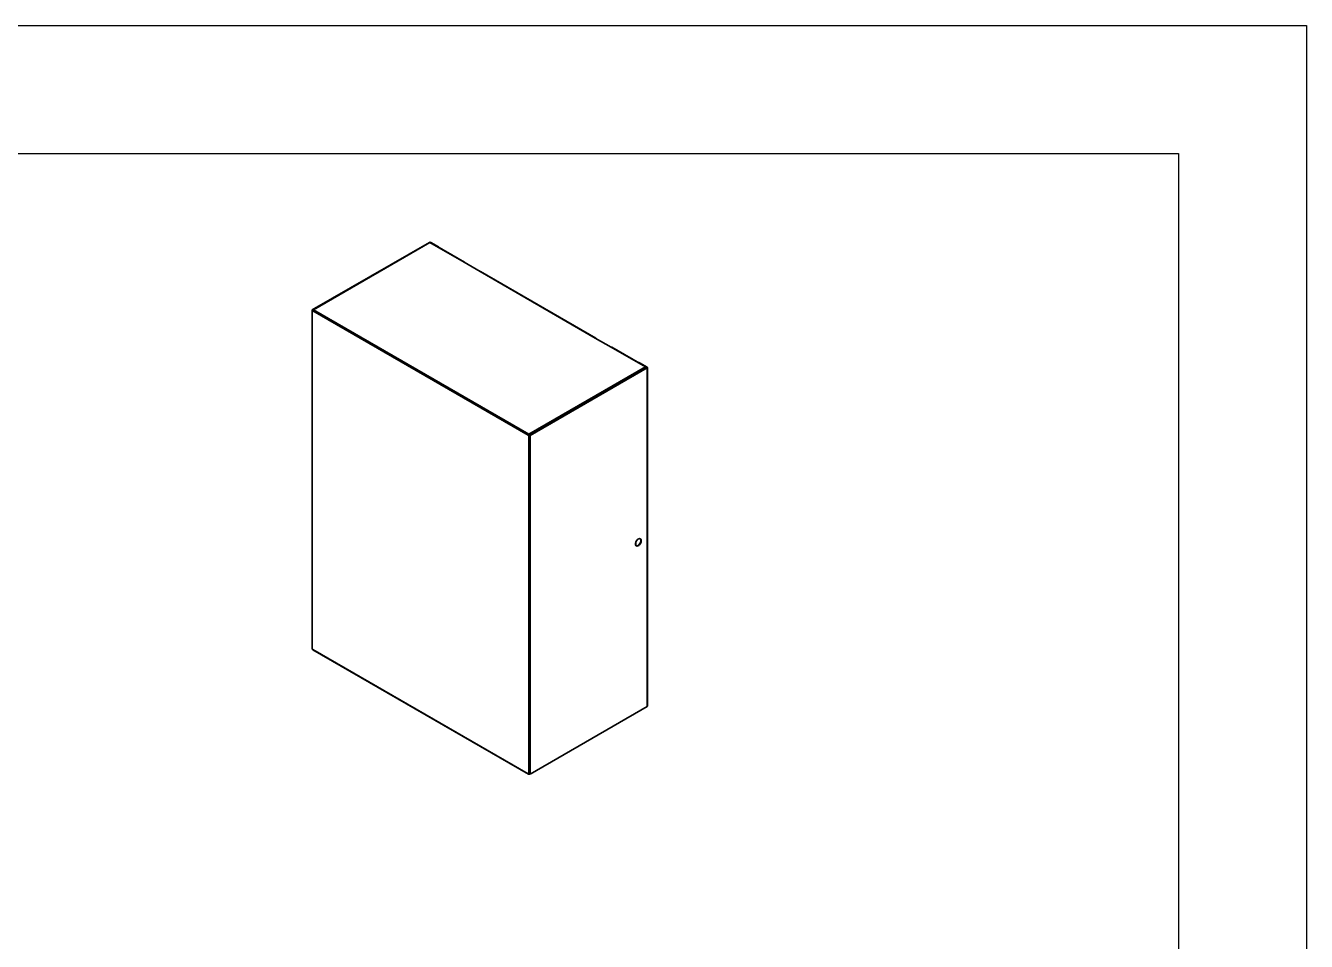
# Model space of a CAD drawing. Header units: millimetres. Extents: x -11062 to -8962, y -7241 to -5756.
# Drawn here: x -9669 to -8962, y -6262 to -5756 of the extents above; entities that cross this region are included whole.
import ezdxf

# ---------------------------------------------------------------- set-up
doc = ezdxf.new("R2010")
doc.units = ezdxf.units.MM
doc.header["$LTSCALE"] = 5

msp = doc.modelspace()

# ---------------------------------------------------------------- linework, layer by layer
at = {"color": 7, "linetype": 'Continuous', "lineweight": 35}
for p, q in [((-9446.24, -5875.77), (-9510.94, -5913.12)), ((-9446.24, -5875.89), (-9510.59, -5913.04)), ((-9445.99, -5875.91), (-9510.34, -5913.06)), ((-9446.07, -5875.87), (-9446.24, -5875.77)), ((-9446.07, -5875.87), (-9446.07, -5875.88)), ((-9446.07, -5875.87), (-9446.07, -5875.88)), ((-9427.15, -5886.79), (-9445.99, -5875.91)), ((-9426.9, -5886.77), (-9445.74, -5875.89)), ((-9445.71, -5875.87), (-9445.54, -5875.77)), ((-9445.71, -5875.91), (-9445.71, -5875.87)), ((-9441.47, -5878.32), (-9445.71, -5875.87)), ((-9441.29, -5878.22), (-9445.54, -5875.77)), ((-9441.47, -5878.32), (-9441.29, -5878.22)), ((-9441.14, -5878.55), (-9441.47, -5878.32)), ((-9418.31, -5891.9), (-9427.15, -5886.79)), ((-9354.67, -5928.63), (-9418.31, -5891.9)), ((-9354.42, -5928.61), (-9418.06, -5891.87)), ((-9511.09, -5913.33), (-9511.09, -6100.31)), ((-9510.77, -5913.22), (-9510.94, -5913.12)), ((-9510.77, -5913.43), (-9510.94, -5913.53)), ((-9510.94, -5913.53), (-9510.94, -6100.52)), ((-9510.94, -5913.53), (-9510.7, -5913.67)), ((-9510.69, -5913.18), (-9510.77, -5913.22)), ((-9510.77, -5913.43), (-9510.77, -5913.22)), ((-9510.77, -5913.43), (-9510.66, -5913.49)), ((-9510.59, -5913.33), (-9510.7, -5913.27)), ((-9510.7, -5913.47), (-9510.7, -5913.27)), ((-9391.69, -5982.37), (-9510.7, -5913.67)), ((-9391.34, -5981.76), (-9510.34, -5913.06)), ((-9345.83, -5933.74), (-9354.67, -5928.63)), ((-9326.99, -5944.62), (-9345.83, -5933.74)), ((-9326.74, -5944.59), (-9345.58, -5933.71)), ((-9326.99, -5944.62), (-9391.34, -5981.76)), ((-9326.64, -5945.23), (-9390.98, -5982.37)), ((-9390.91, -5982.42), (-9326.21, -5945.06)), ((-9390.73, -5982.52), (-9326.03, -5945.17)), ((-9330.45, -5942.41), (-9330.78, -5942.26)), ((-9330.28, -5942.31), (-9330.45, -5942.41)), ((-9326.21, -5944.86), (-9330.45, -5942.41)), ((-9326.03, -5944.76), (-9330.28, -5942.31)), ((-9326.64, -5944.82), (-9326.74, -5944.88)), ((-9326.64, -5945.23), (-9326.64, -5944.82)), ((-9326.64, -5945.31), (-9326.64, -5945.23)), ((-9326.21, -5944.86), (-9326.03, -5944.76)), ((-9326.21, -5944.86), (-9326.21, -5945.06)), ((-9326.21, -5945.06), (-9326.03, -5945.17)), ((-9326.03, -6132.15), (-9326.03, -5945.17)), ((-9325.89, -6131.95), (-9325.89, -5944.96)), ((-9391.51, -5982.27), (-9391.69, -5982.37)), ((-9391.44, -5982.52), (-9391.69, -5982.37)), ((-9391.26, -5982.42), (-9391.51, -5982.27)), ((-9391.26, -5982.42), (-9391.44, -5982.52)), ((-9391.44, -6169.5), (-9391.44, -5982.52)), ((-9391.34, -5981.76), (-9391.34, -5981.97)), ((-9391.16, -5982.27), (-9390.98, -5982.37)), ((-9391.16, -5982.27), (-9391.16, -5982.45)), ((-9390.98, -5982.37), (-9390.98, -5982.44)), ((-9390.91, -5982.42), (-9390.73, -5982.52)), ((-9390.73, -5982.52), (-9390.73, -6169.5)), ((-9332.22, -6043.37), (-9332.22, -6041.1)), ((-9510.94, -6100.52), (-9510.7, -6100.66)), ((-9391.69, -6169.36), (-9510.7, -6100.66)), ((-9510.59, -6100.89), (-9391.59, -6169.59)), ((-9326.03, -6132.15), (-9390.73, -6169.5)), ((-9391.44, -6169.5), (-9391.69, -6169.36)), ((-9391.34, -6169.55), (-9391.34, -6169.57)), ((-9391.09, -6169.59), (-9391.08, -6169.59))]:
    msp.add_line(p, q, dxfattribs=at)
at = {"color": 7, "linetype": 'Continuous'}
for points in [[(-11062.02, -5756.01), (-8962.02, -5756.01), (-8962.02, -7240.86), (-11062.02, -7240.86)], [(-10991.31, -5826.72), (-9032.73, -5826.72), (-9032.73, -7028.74), (-10991.31, -7028.74)], [(-10991.31, -5826.72), (-9032.73, -5826.72), (-9032.73, -7170.15), (-10991.31, -7170.15)]]:
    msp.add_lwpolyline(points, close=True, dxfattribs=at)
at = {"color": 7, "linetype": 'Continuous', "lineweight": 35}
for points in [[(-9329.34, -6040.57), (-9329.41, -6040.08), (-9329.6, -6039.71), (-9329.9, -6039.49), (-9330.28, -6039.42), (-9330.72, -6039.53), (-9331.18, -6039.79), (-9331.62, -6040.19), (-9332, -6040.7), (-9332.3, -6041.27), (-9332.49, -6041.87), (-9332.56, -6042.43), (-9332.49, -6042.91), (-9332.3, -6043.28), (-9332, -6043.51), (-9331.62, -6043.57), (-9331.18, -6043.47), (-9330.72, -6043.2), (-9330.28, -6042.8), (-9329.9, -6042.29), (-9329.6, -6041.72), (-9329.41, -6041.13), (-9329.34, -6040.57)], [(-9332.17, -6043.41), (-9331.79, -6043.47), (-9331.35, -6043.37), (-9330.9, -6043.1), (-9330.46, -6042.7), (-9330.07, -6042.19), (-9329.77, -6041.62), (-9329.58, -6041.03), (-9329.52, -6040.47)]]:
    msp.add_lwpolyline(points, dxfattribs=at)
for centre, radius, start, end in [((-9445.89, -5876.45), 0.769, 62.60967, 117.39033), ((-9446.14, -5876.12), 0.251, 54.38242, 114.30712), ((-9445.89, -5876.22), 0.384, 62.60967, 117.39033), ((-9445.85, -5876.12), 0.251, 65.69288, 125.61758), ((-9442.98, -5881.01), 3.26, 39.42712, 58.83462), ((-9427.01, -5886.96), 0.218, 350.78596, 129.20329), ((-9418.17, -5892.1), 0.251, 65.69288, 125.61758), ((-9510.87, -5913.33), 0.218, 110.78342, 249.21658), ((-9510.73, -5913.33), 0.109, 110.78342, 249.21658), ((-9510.48, -5913.23), 0.218, 50.79671, 189.21404), ((-9509.93, -5913.71), 0.768, 122.60548, 177.39452), ((-9354.53, -5928.8), 0.218, 350.78596, 129.20329), ((-9345.69, -5933.94), 0.251, 65.69288, 125.61758), ((-9331.1, -5943.6), 1.54, 57.52588, 90.20478), ((-9326.85, -5944.78), 0.218, 350.78596, 129.20329), ((-9327.4, -5945.26), 0.768, 2.60548, 57.39452), ((-9326.25, -5944.96), 0.109, 290.78342, 69.21658), ((-9326.11, -5944.96), 0.218, 290.78342, 69.21658), ((-9390.92, -5982.41), 0.768, 122.60548, 177.39452), ((-9391.13, -5982.29), 0.384, 122.60548, 177.39452), ((-9391.09, -5981.83), 0.769, 242.60967, 297.39033), ((-9391.75, -5982.41), 0.768, 2.60548, 57.39452), ((-9391.54, -5982.29), 0.384, 2.60548, 57.39452), ((-9391.09, -5982.07), 0.384, 242.60967, 297.39033), ((-9330.68, -6040.35), 1.17, 354.43436, 48.41042), ((-9510.84, -6100.29), 0.251, 185.6948, 245.62534), ((-9510.45, -6100.69), 0.246, 173.70115, 234.98667), ((-9326.14, -6131.93), 0.251, 294.37466, 354.3052), ((-9391.47, -6169.4), 0.218, 170.78596, 309.20329), ((-9391.09, -6168.82), 0.769, 242.60967, 297.39033), ((-9391.19, -6169.36), 0.251, 234.38242, 294.30712)]:
    msp.add_arc(centre, radius, start, end, dxfattribs=at)

doc.saveas('drawing.dxf')
